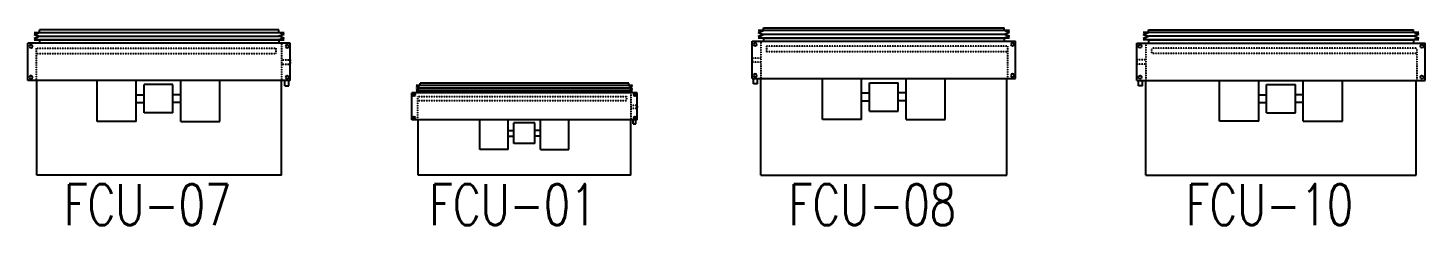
# Model space of a CAD drawing. Header units: millimetres. Extents: x 259256 to 648017, y 366981 to 480499.
# Drawn here: x 331203 to 338020, y 407509 to 408472 of the extents above; entities that cross this region are included whole.
import ezdxf

# ---------------------------------------------------------------- set-up
doc = ezdxf.new("R2010")
doc.units = ezdxf.units.MM
doc.linetypes.add('DSH1', pattern=[0.101, 0.067, -0.034])
doc.layers.add('HVAC-TEXT', color=2, linetype='Continuous')
doc.layers.add('MEQUIP', color=2, linetype='Continuous')
doc.styles.add('Arch-Dim', font='simplex.shx', dxfattribs={"width": 0.75})

# ---------------------------------------------------------------- blocks, each defined once
blk = doc.blocks.new('fcu-04')
at = {"layer": 'MEQUIP', "color": 1}
for p, q in [((99674.7, 19292.8), (98656.9, 19292.8)), ((98656.9, 19283.1), (98656.9, 19292.8)), ((99674.7, 19283.1), (99674.7, 19292.8)), ((99715.8, 19245.4), (98615.8, 19245.4)), ((98615.8, 19113.4), (98615.8, 19245.4)), ((98637.6, 19283.1), (99694, 19283.1)), ((98637.6, 19276.4), (98656.9, 19283.1)), ((98637.6, 19276.4), (98656.9, 19269.8)), ((98637.6, 19263.2), (98656.9, 19269.8)), ((98637.6, 19263.2), (98656.9, 19256.6)), ((98637.6, 19256.6), (99694, 19256.6)), ((98656.9, 19269.8), (99674.7, 19269.8)), ((99674.7, 19256.6), (98656.9, 19256.6)), ((98656.9, 19256.6), (98656.9, 19245.4)), ((99694, 19276.4), (99674.7, 19283.1)), ((99694, 19276.4), (99674.7, 19269.8)), ((99694, 19263.2), (99674.7, 19269.8)), ((99694, 19263.2), (99674.7, 19256.6)), ((99674.7, 19256.6), (99674.7, 19245.4)), ((99715.8, 19113.4), (99715.8, 19245.4)), ((99715.8, 19113.4), (98615.8, 19113.4)), ((98647.1, 18842.8), (98647.1, 19113.4)), ((98948.3, 18968.2), (98948.3, 19113.4)), ((99086.9, 18968.2), (99086.9, 19113.4)), ((99114.6, 18998.1), (99114.6, 19098.4)), ((99216.9, 19098.4), (99114.6, 19098.4)), ((99216.9, 18998.1), (99216.9, 19098.4)), ((99244.6, 18968.2), (99244.6, 19113.4)), ((99383.3, 18968.2), (99383.3, 19113.4)), ((99684.5, 18842.8), (99684.5, 19113.4)), ((99695.9, 19094.2), (99695.9, 19113.4)), ((99695.9, 19094.2), (99710.1, 19094.2)), ((99710.1, 19094.2), (99710.1, 19113.4)), ((99086.9, 19062.1), (99114.6, 19062.1)), ((99086.9, 19034.4), (99114.6, 19034.4)), ((99244.6, 19062.1), (99216.9, 19062.1)), ((99244.6, 19034.4), (99216.9, 19034.4)), ((99086.9, 18968.2), (98948.3, 18968.2)), ((99216.9, 18998.1), (99114.6, 18998.1)), ((99244.6, 18968.2), (99383.3, 18968.2)), ((99684.5, 18842.8), (98647.1, 18842.8))]:
    blk.add_line(p, q, dxfattribs=at)
at = {"layer": 'MEQUIP', "color": 1, "linetype": 'DSH1'}
for p, q in [((98644.7, 19227.5), (99664.6, 19227.5)), ((98644.7, 19227.5), (98644.7, 19113.4)), ((99664.6, 19227.5), (99664.6, 19208.1)), ((99684.5, 19245.4), (99684.5, 19113.4)), ((98644.7, 19208.1), (99664.6, 19208.1)), ((99684.5, 19185.6), (99715.8, 19185.6)), ((99684.5, 19170.9), (99715.8, 19170.9)), ((99715.8, 19185.6), (99715.8, 19170.9))]:
    blk.add_line(p, q, dxfattribs=at)
at = {"layer": 'MEQUIP', "color": 1}
for centre in [(98626.9, 19234.3), (99704.7, 19234.3), (98626.9, 19124.5), (99704.7, 19124.5)]:
    blk.add_circle(centre, 5.69, dxfattribs=at)
blk = doc.blocks.new('FCU7')
at = {"layer": 'MEQUIP', "color": 1}
for p, q in [((-36348, 35116.3), (-35181.1, 35116.3)), ((-36348, 35102.9), (-36348, 35116.3)), ((-35181.1, 35102.9), (-35181.1, 35116.3)), ((-36404.7, 35050.9), (-35124.5, 35050.9)), ((-36404.7, 34869.1), (-36404.7, 35050.9)), ((-35154.5, 35102.9), (-36374.7, 35102.9)), ((-36374.7, 35093.8), (-36348, 35102.9)), ((-36374.7, 35093.8), (-36348, 35084.7)), ((-36374.7, 35075.5), (-36348, 35084.7)), ((-36374.7, 35075.5), (-36348, 35066.4)), ((-35154.5, 35066.4), (-36374.7, 35066.4)), ((-35181.1, 35084.7), (-36348, 35084.7)), ((-36348, 35066.4), (-35181.1, 35066.4)), ((-36348, 35066.4), (-36348, 35050.9)), ((-35154.5, 35093.8), (-35181.1, 35102.9)), ((-35154.5, 35093.8), (-35181.1, 35084.7)), ((-35154.5, 35075.5), (-35181.1, 35084.7)), ((-35154.5, 35075.5), (-35181.1, 35066.4)), ((-35181.1, 35066.4), (-35181.1, 35050.9)), ((-35124.5, 34869.1), (-35124.5, 35050.9)), ((-36404.7, 34869.1), (-35124.5, 34869.1)), ((-36396.9, 34842.6), (-36396.9, 34869.1)), ((-36377.3, 34842.6), (-36396.9, 34842.6)), ((-36377.3, 34842.6), (-36377.3, 34869.1)), ((-36361.6, 34405.3), (-36361.6, 34869.1)), ((-36061.3, 34668.8), (-36061.3, 34869.1)), ((-35870.3, 34668.8), (-35870.3, 34869.1)), ((-35832.1, 34848.4), (-35691.1, 34848.4)), ((-35832.1, 34710.1), (-35832.1, 34848.4)), ((-35691.1, 34710.1), (-35691.1, 34848.4)), ((-35652.9, 34668.8), (-35652.9, 34869.1)), ((-35461.8, 34668.8), (-35461.8, 34869.1)), ((-35167.6, 34405.3), (-35167.6, 34869.1)), ((-35870.3, 34798.4), (-35832.1, 34798.4)), ((-35652.9, 34798.4), (-35691.1, 34798.4)), ((-35870.3, 34760.2), (-35832.1, 34760.2)), ((-35832.1, 34710.1), (-35691.1, 34710.1)), ((-35652.9, 34760.2), (-35691.1, 34760.2)), ((-35870.3, 34668.8), (-36061.3, 34668.8)), ((-35652.9, 34668.8), (-35461.8, 34668.8)), ((-36361.6, 34405.3), (-35167.6, 34405.3))]:
    blk.add_line(p, q, dxfattribs=at)
at = {"layer": 'MEQUIP', "color": 1, "linetype": 'DSH1'}
for p, q in [((-36361.6, 35050.9), (-36361.6, 34869.1)), ((-35164.3, 35026.3), (-36334.1, 35026.3)), ((-36334.1, 35026.3), (-36334.1, 34999.6)), ((-35164.3, 34999.6), (-36334.1, 34999.6)), ((-35164.3, 35026.3), (-35164.3, 34869.1)), ((-36404.7, 34968.5), (-36404.7, 34948.3)), ((-36361.6, 34968.5), (-36404.7, 34968.5)), ((-36361.6, 34948.3), (-36404.7, 34948.3))]:
    blk.add_line(p, q, dxfattribs=at)
at = {"layer": 'MEQUIP', "color": 1}
for centre in [(-36389.4, 35035.7), (-35139.7, 35035.7), (-36389.4, 34884.3), (-35139.7, 34884.3)]:
    blk.add_circle(centre, 7.85, dxfattribs=at)
blk = doc.blocks.new('56.')
at = {"layer": 'MEQUIP', "color": 1}
for p, q in [((60110.5, 28498.5), (60110.5, 28025.7)), ((60110.5, 28498.5), (61310.5, 28498.5)), ((61310.5, 28498.5), (61310.5, 28025.7)), ((60601.8, 28225.9), (60410.7, 28225.9)), ((60410.7, 28225.9), (60410.7, 28025.7)), ((60601.8, 28225.9), (60601.8, 28025.7)), ((60819.2, 28225.9), (60819.2, 28025.7)), ((60819.2, 28225.9), (61010.2, 28225.9)), ((61010.2, 28225.9), (61010.2, 28025.7)), ((60640, 28184.6), (60781, 28184.6)), ((60640, 28184.6), (60640, 28046.4)), ((60781, 28184.6), (60781, 28046.4)), ((60601.8, 28134.6), (60640, 28134.6)), ((60601.8, 28096.4), (60640, 28096.4)), ((60819.2, 28134.6), (60781, 28134.6)), ((60819.2, 28096.4), (60781, 28096.4)), ((60067.4, 28025.7), (61353.6, 28025.7)), ((60067.4, 28025.7), (60067.4, 27843.8)), ((60075.2, 28052.2), (60075.2, 28025.7)), ((60094.7, 28052.2), (60075.2, 28052.2)), ((60094.7, 28052.2), (60094.7, 28025.7)), ((60640, 28046.4), (60781, 28046.4)), ((61353.6, 28025.7), (61353.6, 27843.8)), ((60067.4, 27843.8), (61353.6, 27843.8)), ((60097.4, 27819.2), (60124, 27828.3)), ((61323.6, 27828.3), (60097.4, 27828.3)), ((60097.4, 27819.2), (60124, 27810.1)), ((60124, 27828.3), (60124, 27843.8)), ((60124, 27828.3), (61296.9, 27828.3)), ((61296.9, 27828.3), (61296.9, 27843.8)), ((61323.6, 27819.2), (61296.9, 27828.3)), ((61323.6, 27819.2), (61296.9, 27810.1)), ((60097.4, 27801), (60124, 27810.1)), ((60097.4, 27801), (60124, 27791.9)), ((61323.6, 27791.9), (60097.4, 27791.9)), ((61296.9, 27810.1), (60124, 27810.1)), ((60124, 27791.9), (60124, 27778.5)), ((60124, 27778.5), (61296.9, 27778.5)), ((61323.6, 27801), (61296.9, 27810.1)), ((61323.6, 27801), (61296.9, 27791.9)), ((61296.9, 27791.9), (61296.9, 27778.5))]:
    blk.add_line(p, q, dxfattribs=at)
at = {"layer": 'MEQUIP', "color": 1, "linetype": 'DSH1'}
for p, q in [((60110.5, 27843.8), (60110.5, 28025.7)), ((61313.8, 27868.5), (61313.8, 28025.7)), ((60067.4, 27926.3), (60067.4, 27946.4)), ((60110.5, 27946.4), (60067.4, 27946.4)), ((60110.5, 27926.3), (60067.4, 27926.3)), ((60137.9, 27868.5), (60137.9, 27895.2)), ((61313.8, 27895.2), (60137.9, 27895.2)), ((61313.8, 27868.5), (60137.9, 27868.5))]:
    blk.add_line(p, q, dxfattribs=at)
at = {"layer": 'MEQUIP', "color": 1}
for centre in [(60082.6, 28010.4), (61338.3, 28010.4), (60082.6, 27859.1), (61338.3, 27859.1)]:
    blk.add_circle(centre, 7.85, dxfattribs=at)
blk = doc.blocks.new('FCU11')
at = {"layer": 'MEQUIP', "color": 1}
for p, q in [((-36656.4, 32068.8), (-38002.6, 32068.8)), ((-38002.6, 32059.6), (-37975.9, 32068.8)), ((-38002.6, 32059.6), (-37975.9, 32050.5)), ((-38002.6, 32041.4), (-37975.9, 32050.5)), ((-38002.6, 32041.4), (-37975.9, 32032.3)), ((-37975.9, 32082.2), (-36683, 32082.2)), ((-37975.9, 32068.8), (-37975.9, 32082.2)), ((-36683, 32050.5), (-37975.9, 32050.5)), ((-36683, 32068.8), (-36683, 32082.2)), ((-36656.4, 32059.6), (-36683, 32068.8)), ((-36656.4, 32059.6), (-36683, 32050.5)), ((-36656.4, 32041.4), (-36683, 32050.5)), ((-36656.4, 32041.4), (-36683, 32032.3)), ((-38032.6, 32016.8), (-36626.4, 32016.8)), ((-38032.6, 31834.9), (-38032.6, 32016.8)), ((-36656.4, 32032.3), (-38002.6, 32032.3)), ((-37975.9, 32032.3), (-36683, 32032.3)), ((-37975.9, 32032.3), (-37975.9, 32016.8)), ((-36683, 32032.3), (-36683, 32016.8)), ((-36626.4, 31834.9), (-36626.4, 32016.8)), ((-38032.6, 31834.9), (-36626.4, 31834.9)), ((-38024.7, 31808.5), (-38024.7, 31834.9)), ((-38005.2, 31808.5), (-38024.7, 31808.5)), ((-38005.2, 31808.5), (-38005.2, 31834.9)), ((-37989.5, 31371.2), (-37989.5, 31834.9)), ((-37629.2, 31634.7), (-37629.2, 31834.9)), ((-37438.2, 31634.7), (-37438.2, 31834.9)), ((-37399.9, 31814.3), (-37259, 31814.3)), ((-37399.9, 31676), (-37399.9, 31814.3)), ((-37259, 31676), (-37259, 31814.3)), ((-37220.8, 31634.7), (-37220.8, 31834.9)), ((-37029.7, 31634.7), (-37029.7, 31834.9)), ((-36669.5, 31371.2), (-36669.5, 31834.9)), ((-37438.2, 31764.3), (-37399.9, 31764.3)), ((-37438.2, 31726), (-37399.9, 31726)), ((-37220.8, 31764.3), (-37259, 31764.3)), ((-37220.8, 31726), (-37259, 31726)), ((-37438.2, 31634.7), (-37629.2, 31634.7)), ((-37399.9, 31676), (-37259, 31676)), ((-37220.8, 31634.7), (-37029.7, 31634.7)), ((-37989.5, 31371.2), (-36669.5, 31371.2))]:
    blk.add_line(p, q, dxfattribs=at)
at = {"layer": 'MEQUIP', "color": 1, "linetype": 'DSH1'}
for p, q in [((-37989.5, 32016.8), (-37989.5, 31834.9)), ((-36666.2, 31992.2), (-37962, 31992.2)), ((-37962, 31992.2), (-37962, 31965.4)), ((-36666.2, 31992.2), (-36666.2, 31834.9)), ((-38032.6, 31934.4), (-38032.6, 31914.2)), ((-37989.5, 31934.4), (-38032.6, 31934.4)), ((-37989.5, 31914.2), (-38032.6, 31914.2)), ((-36666.2, 31965.4), (-37962, 31965.4))]:
    blk.add_line(p, q, dxfattribs=at)
at = {"layer": 'MEQUIP', "color": 1}
for centre in [(-38017.3, 32001.5), (-36641.6, 32001.5), (-38017.3, 31850.2), (-36641.6, 31850.2)]:
    blk.add_circle(centre, 7.85, dxfattribs=at)

msp = doc.modelspace()

# ---------------------------------------------------------------- block references
at = {"layer": 'MEQUIP', "xscale": -1}
msp.add_blockref('FCU7', (296078.4, 373346.8), dxfattribs=at)
at = {"layer": 'MEQUIP', "xscale": -1, "rotation": 180}
msp.add_blockref('56.', (274668.7, 436250.6), dxfattribs=at)
at = {"layer": 'MEQUIP'}
for name, p in [('FCU11', (374646.4, 376381)), ('fcu-04', (234459.5, 388909.3))]:
    msp.add_blockref(name, p, dxfattribs=at)

# ---------------------------------------------------------------- texts
at = {"layer": 'HVAC-TEXT', "style": 'Arch-Dim', "width": 0.75}
for s, p in [('FCU-07', (331378.8, 407508.6)), ('FCU-01', (333161.1, 407508.6)), ('FCU-08', (334915, 407508.6)), ('FCU-10', (336852.7, 407508.6))]:
    msp.add_text(s, height=200, dxfattribs=at).set_placement(p)

doc.saveas('drawing.dxf')
